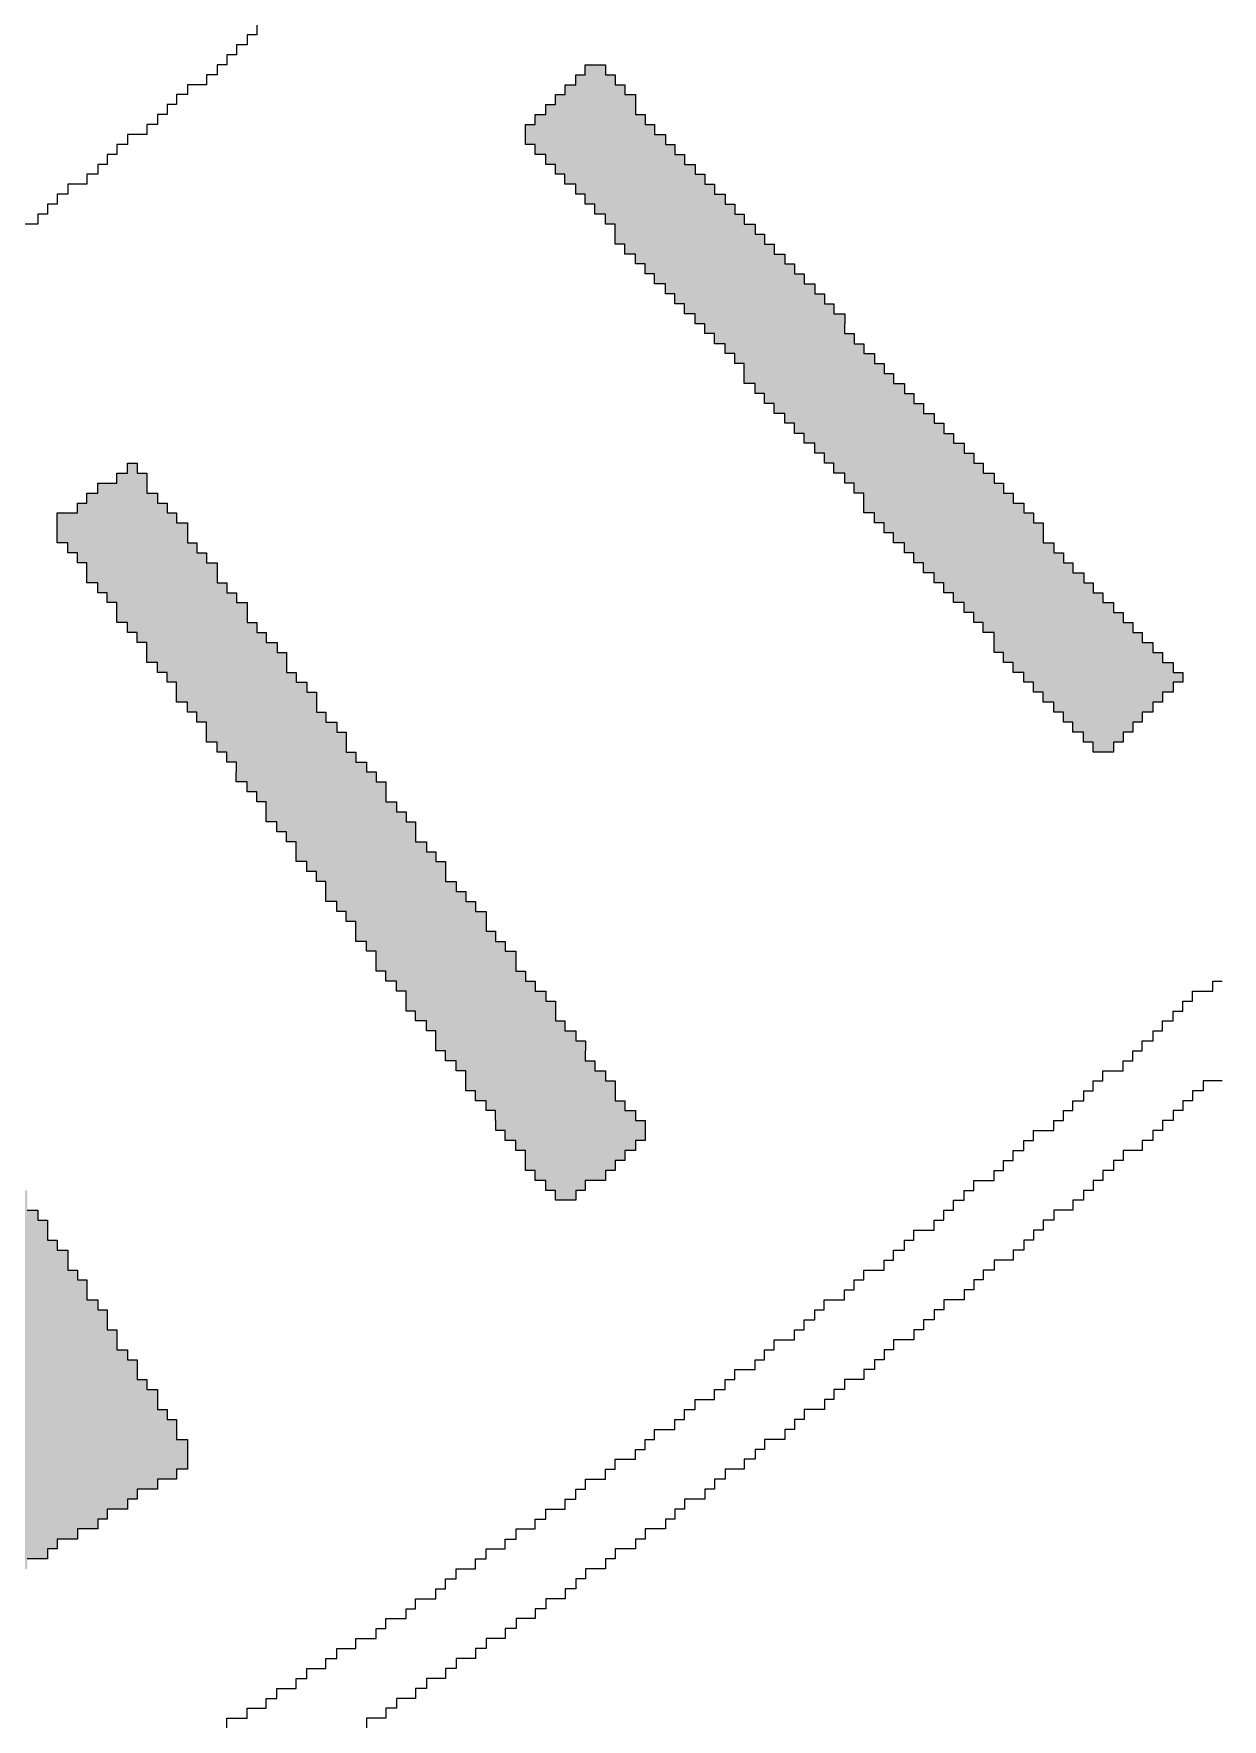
# Model space of a CAD drawing. Header units: millimetres. Extents: x 76.6 to 106.3, y -138 to -109.2.
# Drawn here: x 98.708 to 101.234, y -132.188 to -128.606 of the extents above; entities that cross this region are included whole.
import ezdxf

# ---------------------------------------------------------------- set-up
doc = ezdxf.new("R2010")
doc.units = ezdxf.units.MM
doc.header["$MEASUREMENT"] = 0
doc.layers.add('Layer 1', color=7, linetype='Continuous', lineweight=0)

msp = doc.modelspace()

# ---------------------------------------------------------------- hatches: boundary and pattern name
at = {"layer": 'Layer 1', "true_color": 0x000000, "transparency": 33554687}
h = msp.add_hatch(color=18, dxfattribs=at)
h.dxf.hatch_style = 2
h.paths.add_polyline_path([(100.4518, -129.582), (100.4518, -129.5607), (100.4315, -129.5607), (100.4315, -129.5396), (100.4086, -129.5396), (100.4086, -129.5185), (100.3883, -129.5185), (100.3883, -129.4972), (100.368, -129.4972), (100.368, -129.4761), (100.3451, -129.4761), (100.3451, -129.455), (100.3248, -129.455), (100.3248, -129.4337), (100.3045, -129.4337), (100.3045, -129.4126), (100.2816, -129.4126), (100.2816, -129.3915), (100.2613, -129.3915), (100.2613, -129.3702), (100.241, -129.3702), (100.241, -129.3491), (100.2181, -129.3491), (100.2181, -129.328), (100.218, -129.328), (100.218, -129.3067), (100.1977, -129.3067), (100.1977, -129.2856), (100.1774, -129.2856), (100.1774, -129.2645), (100.1545, -129.2645), (100.1545, -129.2432), (100.1342, -129.2432), (100.1342, -129.2221), (100.114, -129.2221), (100.114, -129.201), (100.0911, -129.201), (100.0911, -129.1797), (100.0708, -129.1797), (100.0708, -129.1586), (100.0505, -129.1586), (100.0505, -129.1375), (100.0276, -129.1375), (100.0276, -129.1162), (100.0073, -129.1162), (100.0073, -129.0951), (99.987, -129.0951), (99.987, -129.074), (99.9641, -129.074), (99.9641, -129.0527), (99.9438, -129.0527), (99.9438, -129.0316), (99.9437, -129.0316), (99.9437, -129.0105), (99.9234, -129.0105), (99.9234, -128.9892), (99.9005, -128.9892), (99.9005, -128.9681), (99.8802, -128.9681), (99.8802, -128.947), (99.8599, -128.947), (99.8599, -128.9257), (99.837, -128.9257), (99.837, -128.9046), (99.8167, -128.9046), (99.8167, -128.8835), (99.7964, -128.8835), (99.7964, -128.8622), (99.7735, -128.8622), (99.7735, -128.8411), (99.7532, -128.8411), (99.7532, -128.82), (99.7533, -128.82), (99.7533, -128.7987), (99.7736, -128.7987), (99.7736, -128.7776), (99.7965, -128.7776), (99.7965, -128.7565), (99.8167, -128.7565), (99.8167, -128.7352), (99.8371, -128.7352), (99.8371, -128.7141), (99.8599, -128.7141), (99.8599, -128.693), (99.8802, -128.693), (99.8802, -128.6717), (99.9234, -128.6717), (99.9234, -128.693), (99.9437, -128.693), (99.9437, -128.7141), (99.9641, -128.7141), (99.9641, -128.7352), (99.9869, -128.7352), (99.9869, -128.7565), (99.987, -128.7565), (99.987, -128.7776), (100.0073, -128.7776), (100.0073, -128.7987), (100.0276, -128.7987), (100.0276, -128.82), (100.0504, -128.82), (100.0504, -128.8411), (100.0707, -128.8411), (100.0707, -128.8622), (100.091, -128.8622), (100.091, -128.8835), (100.1139, -128.8835), (100.1139, -128.9046), (100.1342, -128.9046), (100.1342, -128.9257), (100.1545, -128.9257), (100.1545, -128.947), (100.1774, -128.947), (100.1774, -128.9681), (100.1977, -128.9681), (100.1977, -128.9892), (100.218, -128.9892), (100.218, -129.0105), (100.2409, -129.0105), (100.2409, -129.0316), (100.2613, -129.0316), (100.2613, -129.0527), (100.2816, -129.0527), (100.2816, -129.074), (100.3045, -129.074), (100.3045, -129.0951), (100.3248, -129.0951), (100.3248, -129.1162), (100.3451, -129.1162), (100.3451, -129.1375), (100.368, -129.1375), (100.368, -129.1586), (100.3883, -129.1586), (100.3883, -129.1797), (100.4086, -129.1797), (100.4086, -129.201), (100.4315, -129.201), (100.4315, -129.2221), (100.4314, -129.2221), (100.4314, -129.2432), (100.4517, -129.2432), (100.4517, -129.2645), (100.472, -129.2645), (100.472, -129.2856), (100.4949, -129.2856), (100.4949, -129.3067), (100.5152, -129.3067), (100.5152, -129.328), (100.5356, -129.328), (100.5356, -129.3491), (100.5585, -129.3491), (100.5585, -129.3702), (100.5788, -129.3702), (100.5788, -129.3915), (100.5991, -129.3915), (100.5991, -129.4126), (100.622, -129.4126), (100.622, -129.4337), (100.6423, -129.4337), (100.6423, -129.455), (100.6626, -129.455), (100.6626, -129.4761), (100.6855, -129.4761), (100.6855, -129.4972), (100.7058, -129.4972), (100.7058, -129.5185), (100.7261, -129.5185), (100.7261, -129.5396), (100.749, -129.5396), (100.749, -129.5607), (100.7693, -129.5607), (100.7693, -129.582), (100.7896, -129.582), (100.7896, -129.6031), (100.8124, -129.6031), (100.8124, -129.6242), (100.8327, -129.6242), (100.8327, -129.6455), (100.8531, -129.6455), (100.8531, -129.6666), (100.8531, -129.6666), (100.8531, -129.6877), (100.876, -129.6877), (100.876, -129.709), (100.8963, -129.709), (100.8963, -129.7301), (100.9166, -129.7301), (100.9166, -129.7512), (100.9395, -129.7512), (100.9395, -129.7725), (100.9598, -129.7725), (100.9598, -129.7936), (100.9801, -129.7936), (100.9801, -129.8147), (101.003, -129.8147), (101.003, -129.836), (101.0233, -129.836), (101.0233, -129.8571), (101.0436, -129.8571), (101.0436, -129.8782), (101.0639, -129.8782), (101.0639, -129.8995), (101.0867, -129.8995), (101.0867, -129.9206), (101.107, -129.9206), (101.107, -129.9417), (101.1299, -129.9417), (101.1299, -129.963), (101.1502, -129.963), (101.1502, -129.9841), (101.1299, -129.9841), (101.1299, -130.0052), (101.1071, -130.0052), (101.1071, -130.0265), (101.0867, -130.0265), (101.0867, -130.0476), (101.0639, -130.0476), (101.0639, -130.0687), (101.0436, -130.0687), (101.0436, -130.09), (101.0232, -130.09), (101.0232, -130.1111), (101.0029, -130.1111), (101.0029, -130.1322), (100.9597, -130.1322), (100.9597, -130.1111), (100.9394, -130.1111), (100.9394, -130.09), (100.9166, -130.09), (100.9166, -130.0687), (100.8963, -130.0687), (100.8963, -130.0476), (100.8759, -130.0476), (100.8759, -130.0265), (100.8531, -130.0265), (100.8531, -130.0052), (100.8327, -130.0052), (100.8327, -129.9841), (100.8124, -129.9841), (100.8124, -129.963), (100.7895, -129.963), (100.7895, -129.9417), (100.7692, -129.9417), (100.7692, -129.9206), (100.7489, -129.9206), (100.7489, -129.8995), (100.7489, -129.8782), (100.7261, -129.8782), (100.7261, -129.8571), (100.7058, -129.8571), (100.7058, -129.836), (100.6855, -129.836), (100.6855, -129.8147), (100.6626, -129.8147), (100.6626, -129.7936), (100.6423, -129.7936), (100.6423, -129.7725), (100.622, -129.7725), (100.622, -129.7512), (100.5991, -129.7512), (100.5991, -129.7301), (100.5788, -129.7301), (100.5788, -129.709), (100.5585, -129.709), (100.5585, -129.6877), (100.5356, -129.6877), (100.5356, -129.6666), (100.5153, -129.6666), (100.5153, -129.6455), (100.4949, -129.6455), (100.4949, -129.6242), (100.472, -129.6242), (100.472, -129.6031), (100.4721, -129.6031), (100.4721, -129.582)])
h = msp.add_hatch(color=18, dxfattribs=at)
h.dxf.hatch_style = 2
h.paths.add_polyline_path([(99.1183, -130.1535), (99.1183, -130.1322), (99.098, -130.1322), (99.098, -130.1111), (99.0751, -130.1111), (99.0751, -130.09), (99.0751, -130.09), (99.0751, -130.0687), (99.0548, -130.0687), (99.0548, -130.0476), (99.0345, -130.0476), (99.0345, -130.0265), (99.0115, -130.0265), (99.0115, -130.0052), (99.0116, -130.0052), (99.0116, -129.9841), (98.9913, -129.9841), (98.9913, -129.963), (98.971, -129.963), (98.971, -129.9417), (98.948, -129.9417), (98.948, -129.9206), (98.9481, -129.9206), (98.9481, -129.8995), (98.9278, -129.8995), (98.9278, -129.8782), (98.9075, -129.8782), (98.9075, -129.8571), (98.8846, -129.8571), (98.8846, -129.836), (98.8846, -129.8147), (98.8643, -129.8147), (98.8643, -129.7936), (98.844, -129.7936), (98.844, -129.7725), (98.8211, -129.7725), (98.8211, -129.7512), (98.8211, -129.7301), (98.8008, -129.7301), (98.8008, -129.709), (98.7805, -129.709), (98.7805, -129.6877), (98.7576, -129.6877), (98.7576, -129.6666), (98.7576, -129.6455), (98.7576, -129.6455), (98.7576, -129.6242), (98.8008, -129.6242), (98.8008, -129.6031), (98.8211, -129.6031), (98.8211, -129.582), (98.844, -129.582), (98.844, -129.5607), (98.8846, -129.5607), (98.8846, -129.5396), (98.9075, -129.5396), (98.9075, -129.5185), (98.9278, -129.5185), (98.9278, -129.5396), (98.9481, -129.5396), (98.9481, -129.5607), (98.9481, -129.582), (98.971, -129.582), (98.971, -129.6031), (98.9913, -129.6031), (98.9913, -129.6242), (99.0116, -129.6242), (99.0116, -129.6455), (99.0345, -129.6455), (99.0345, -129.6666), (99.0345, -129.6877), (99.0548, -129.6877), (99.0548, -129.709), (99.0751, -129.709), (99.0751, -129.7301), (99.098, -129.7301), (99.098, -129.7512), (99.098, -129.7725), (99.1183, -129.7725), (99.1183, -129.7936), (99.1386, -129.7936), (99.1386, -129.8147), (99.1615, -129.8147), (99.1615, -129.836), (99.1615, -129.8571), (99.1818, -129.8571), (99.1818, -129.8782), (99.2021, -129.8782), (99.2021, -129.8995), (99.225, -129.8995), (99.225, -129.9206), (99.2452, -129.9206), (99.2452, -129.9417), (99.2453, -129.9417), (99.2453, -129.963), (99.2656, -129.963), (99.2656, -129.9841), (99.2885, -129.9841), (99.2885, -130.0052), (99.3087, -130.0052), (99.3087, -130.0265), (99.3088, -130.0265), (99.3088, -130.0476), (99.3291, -130.0476), (99.3291, -130.0687), (99.352, -130.0687), (99.352, -130.09), (99.3723, -130.09), (99.3723, -130.1111), (99.3723, -130.1111), (99.3723, -130.1322), (99.3926, -130.1322), (99.3926, -130.1535), (99.4155, -130.1535), (99.4155, -130.1746), (99.4357, -130.1746), (99.4357, -130.1957), (99.456, -130.1957), (99.456, -130.217), (99.4561, -130.217), (99.4561, -130.2381), (99.479, -130.2381), (99.479, -130.2592), (99.4992, -130.2592), (99.4992, -130.2805), (99.5195, -130.2805), (99.5195, -130.3016), (99.5196, -130.3016), (99.5196, -130.3227), (99.5425, -130.3227), (99.5425, -130.344), (99.5628, -130.344), (99.5628, -130.3651), (99.583, -130.3651), (99.583, -130.3862), (99.5831, -130.3862), (99.5831, -130.4075), (99.606, -130.4075), (99.606, -130.4286), (99.6262, -130.4286), (99.6262, -130.4497), (99.6465, -130.4497), (99.6465, -130.471), (99.6694, -130.471), (99.6694, -130.4921), (99.6695, -130.4921), (99.6695, -130.5132), (99.6897, -130.5132), (99.6897, -130.5345), (99.71, -130.5345), (99.71, -130.5556), (99.7329, -130.5556), (99.7329, -130.5767), (99.7329, -130.598), (99.7532, -130.598), (99.7532, -130.6191), (99.7735, -130.6191), (99.7735, -130.6402), (99.7964, -130.6402), (99.7964, -130.6615), (99.8168, -130.6615), (99.8168, -130.6826), (99.8167, -130.6826), (99.8167, -130.7037), (99.837, -130.7037), (99.837, -130.725), (99.8599, -130.725), (99.8599, -130.7461), (99.8803, -130.7461), (99.8803, -130.7672), (99.8802, -130.7672), (99.8802, -130.7885), (99.9005, -130.7885), (99.9005, -130.8096), (99.9234, -130.8096), (99.9234, -130.8307), (99.9438, -130.8307), (99.9438, -130.852), (99.9437, -130.852), (99.9437, -130.8731), (99.964, -130.8731), (99.964, -130.8942), (99.9869, -130.8942), (99.9869, -130.9155), (100.0073, -130.9155), (100.0073, -130.9366), (100.0072, -130.9366), (100.0072, -130.9577), (99.9869, -130.9577), (99.9869, -130.979), (99.964, -130.979), (99.964, -131.0001), (99.9438, -131.0001), (99.9438, -131.0212), (99.9235, -131.0212), (99.9235, -131.0425), (99.8802, -131.0425), (99.8802, -131.0636), (99.8599, -131.0636), (99.8599, -131.0847), (99.8167, -131.0847), (99.8167, -131.0636), (99.7964, -131.0636), (99.7964, -131.0425), (99.7736, -131.0425), (99.7736, -131.0212), (99.7533, -131.0212), (99.7533, -131.0001), (99.7532, -131.0001), (99.7532, -130.979), (99.7329, -130.979), (99.7329, -130.9577), (99.71, -130.9577), (99.71, -130.9366), (99.6898, -130.9366), (99.6898, -130.9155), (99.6897, -130.9155), (99.6897, -130.8942), (99.6694, -130.8942), (99.6694, -130.8731), (99.6465, -130.8731), (99.6465, -130.852), (99.6263, -130.852), (99.6263, -130.8307), (99.6262, -130.8307), (99.6262, -130.8096), (99.6059, -130.8096), (99.6059, -130.7885), (99.583, -130.7885), (99.583, -130.7672), (99.5628, -130.7672), (99.5628, -130.7461), (99.5627, -130.7461), (99.5627, -130.725), (99.5424, -130.725), (99.5424, -130.7037), (99.5195, -130.7037), (99.5195, -130.6826), (99.4993, -130.6826), (99.4993, -130.6615), (99.4992, -130.6615), (99.4992, -130.6402), (99.4789, -130.6402), (99.4789, -130.6191), (99.456, -130.6191), (99.456, -130.598), (99.4357, -130.598), (99.4357, -130.5767), (99.4357, -130.5556), (99.4154, -130.5556), (99.4154, -130.5345), (99.3925, -130.5345), (99.3925, -130.5132), (99.3926, -130.5132), (99.3926, -130.4921), (99.3722, -130.4921), (99.3722, -130.471), (99.3519, -130.471), (99.3519, -130.4497), (99.329, -130.4497), (99.329, -130.4286), (99.3291, -130.4286), (99.3291, -130.4075), (99.3088, -130.4075), (99.3088, -130.3862), (99.2884, -130.3862), (99.2884, -130.3651), (99.2656, -130.3651), (99.2656, -130.344), (99.2656, -130.344), (99.2656, -130.3227), (99.2453, -130.3227), (99.2453, -130.3016), (99.2249, -130.3016), (99.2249, -130.2805), (99.202, -130.2805), (99.202, -130.2592), (99.2021, -130.2592), (99.2021, -130.2381), (99.1818, -130.2381), (99.1818, -130.217), (99.1614, -130.217), (99.1614, -130.1957), (99.1385, -130.1957), (99.1385, -130.1746), (99.1386, -130.1746), (99.1386, -130.1535)])
h = msp.add_hatch(color=18, dxfattribs=at)
h.dxf.hatch_style = 2
h.paths.add_polyline_path([(97.4672, -130.5767), (97.4672, -130.5556), (97.447, -130.5556), (97.447, -130.5345), (97.4469, -130.5345), (97.4469, -130.5132), (97.447, -130.5132), (97.447, -130.4921), (97.4672, -130.4921), (97.4672, -130.471), (97.5105, -130.471), (97.5105, -130.4497), (97.551, -130.4497), (97.551, -130.4286), (97.574, -130.4286), (97.574, -130.4075), (97.6146, -130.4075), (97.6146, -130.3862), (97.6578, -130.3862), (97.6578, -130.3651), (97.701, -130.3651), (97.701, -130.344), (97.7213, -130.344), (97.7213, -130.3227), (97.7645, -130.3227), (97.7645, -130.3016), (97.7848, -130.3016), (97.7848, -130.2805), (97.8279, -130.2805), (97.8279, -130.2592), (97.8685, -130.2592), (97.8685, -130.2381), (97.8914, -130.2381), (97.8914, -130.217), (97.9321, -130.217), (97.9321, -130.1957), (97.9753, -130.1957), (97.9753, -130.1746), (97.9956, -130.1746), (97.9956, -130.1535), (98.0387, -130.1535), (98.0387, -130.1322), (98.0819, -130.1322), (98.0819, -130.1535), (98.1023, -130.1535), (98.1023, -130.1746), (98.1226, -130.1746), (98.1226, -130.1957), (98.1226, -130.217), (98.1454, -130.217), (98.1454, -130.2381), (98.1657, -130.2381), (98.1657, -130.2592), (98.1657, -130.2805), (98.1861, -130.2805), (98.1861, -130.3016), (98.209, -130.3016), (98.209, -130.3227), (98.209, -130.344), (98.2293, -130.344), (98.2293, -130.3651), (98.2293, -130.3862), (98.2496, -130.3862), (98.2496, -130.4075), (98.2725, -130.4075), (98.2725, -130.4286), (98.2724, -130.4286), (98.2724, -130.4497), (98.2928, -130.4497), (98.2928, -130.471), (98.313, -130.471), (98.313, -130.4921), (98.3131, -130.4921), (98.3131, -130.5132), (98.3359, -130.5132), (98.3359, -130.5345), (98.3563, -130.5345), (98.3563, -130.5556), (98.3562, -130.5556), (98.3562, -130.5767), (98.3766, -130.5767), (98.3766, -130.598), (98.3995, -130.598), (98.3995, -130.6191), (98.3994, -130.6191), (98.3994, -130.6402), (98.4198, -130.6402), (98.4198, -130.6615), (98.4401, -130.6615), (98.4401, -130.6826), (98.4401, -130.7037), (98.463, -130.7037), (98.463, -130.725), (98.4629, -130.725), (98.4629, -130.7461), (98.4833, -130.7461), (98.4833, -130.7672), (98.5036, -130.7672), (98.5036, -130.7885), (98.5036, -130.8096), (98.5265, -130.8096), (98.5265, -130.8307), (98.5467, -130.8307), (98.5467, -130.852), (98.5468, -130.852), (98.5468, -130.8731), (98.5671, -130.8731), (98.5671, -130.8942), (98.5899, -130.8942), (98.5899, -130.9155), (98.59, -130.9155), (98.59, -130.9366), (98.6102, -130.9366), (98.6102, -130.9577), (98.6305, -130.9577), (98.6305, -130.979), (98.6305, -131.0001), (98.6534, -131.0001), (98.6534, -131.0212), (98.6534, -131.0425), (98.6737, -131.0425), (98.6737, -131.0636), (98.694, -131.0636), (98.694, -131.0847), (98.694, -131.106), (98.7169, -131.106), (98.7169, -131.1271), (98.7373, -131.1271), (98.7373, -131.1482), (98.7372, -131.1482), (98.7372, -131.1695), (98.7576, -131.1695), (98.7576, -131.1906), (98.7805, -131.1906), (98.7805, -131.2117), (98.7804, -131.2117), (98.7804, -131.233), (98.8008, -131.233), (98.8008, -131.2541), (98.8211, -131.2541), (98.8211, -131.2752), (98.8211, -131.2965), (98.844, -131.2965), (98.844, -131.3176), (98.8642, -131.3176), (98.8642, -131.3387), (98.8643, -131.3387), (98.8643, -131.36), (98.8846, -131.36), (98.8846, -131.3811), (98.8846, -131.4022), (98.9075, -131.4022), (98.9075, -131.4235), (98.9277, -131.4235), (98.9277, -131.4446), (98.9278, -131.4446), (98.9278, -131.4657), (98.948, -131.4657), (98.948, -131.487), (98.9709, -131.487), (98.9709, -131.5081), (98.971, -131.5081), (98.971, -131.5292), (98.9912, -131.5292), (98.9912, -131.5505), (99.0115, -131.5505), (99.0115, -131.5716), (99.0115, -131.5927), (99.0344, -131.5927), (99.0344, -131.614), (99.0344, -131.6351), (99.0345, -131.6351), (99.0345, -131.6562), (99.0115, -131.6562), (99.0115, -131.6775), (98.971, -131.6775), (98.971, -131.6986), (98.9277, -131.6986), (98.9277, -131.7197), (98.9075, -131.7197), (98.9075, -131.741), (98.8642, -131.741), (98.8642, -131.7621), (98.844, -131.7621), (98.844, -131.7832), (98.8007, -131.7832), (98.8007, -131.8045), (98.7575, -131.8045), (98.7575, -131.8256), (98.7372, -131.8256), (98.7372, -131.8467), (98.6941, -131.8467), (98.6941, -131.868), (98.6535, -131.868), (98.6535, -131.8891), (98.6306, -131.8891), (98.6306, -131.9102), (98.59, -131.9102), (98.59, -131.9315), (98.5467, -131.9315), (98.5467, -131.9526), (98.5265, -131.9526), (98.5265, -131.9737), (98.4832, -131.9737), (98.4832, -131.995), (98.4401, -131.995), (98.4401, -132.0161), (98.4197, -132.0161), (98.4197, -132.0372), (98.3766, -132.0372), (98.3766, -132.0585), (98.3131, -132.0585), (98.3131, -132.0372), (98.2927, -132.0372), (98.2927, -132.0161), (98.2928, -132.0161), (98.2928, -131.995), (98.2724, -131.995), (98.2724, -131.9737), (98.2496, -131.9737), (98.2496, -131.9526), (98.2495, -131.9526), (98.2495, -131.9315), (98.2293, -131.9315), (98.2293, -131.9102), (98.2293, -131.8891), (98.209, -131.8891), (98.209, -131.868), (98.209, -131.8467), (98.186, -131.8467), (98.186, -131.8256), (98.1657, -131.8256), (98.1657, -131.8045), (98.1657, -131.7832), (98.1455, -131.7832), (98.1455, -131.7621), (98.1454, -131.7621), (98.1454, -131.741), (98.1226, -131.741), (98.1226, -131.7197), (98.1225, -131.7197), (98.1225, -131.6986), (98.1023, -131.6986), (98.1023, -131.6775), (98.0819, -131.6775), (98.0819, -131.6562), (98.082, -131.6562), (98.082, -131.6351), (98.059, -131.6351), (98.059, -131.614), (98.059, -131.5927), (98.0387, -131.5927), (98.0387, -131.5716), (98.0387, -131.5505), (98.0184, -131.5505), (98.0184, -131.5292), (98.0185, -131.5292), (98.0185, -131.5081), (97.9955, -131.5081), (97.9955, -131.487), (97.9752, -131.487), (97.9752, -131.4657), (97.9753, -131.4657), (97.9753, -131.4446), (97.9549, -131.4446), (97.9549, -131.4235), (97.955, -131.4235), (97.955, -131.4022), (97.9321, -131.4022), (97.9321, -131.3811), (97.9321, -131.36), (97.9118, -131.36), (97.9118, -131.3387), (97.8914, -131.3387), (97.8914, -131.3176), (97.8915, -131.3176), (97.8915, -131.2965), (97.8686, -131.2965), (97.8686, -131.2752), (97.8686, -131.2541), (97.8483, -131.2541), (97.8483, -131.233), (97.8482, -131.233), (97.8482, -131.2117), (97.828, -131.2117), (97.828, -131.1906), (97.8051, -131.1906), (97.8051, -131.1695), (97.805, -131.1695), (97.805, -131.1482), (97.7848, -131.1482), (97.7848, -131.1271), (97.7847, -131.1271), (97.7847, -131.106), (97.7644, -131.106), (97.7644, -131.0847), (97.7644, -131.0636), (97.7415, -131.0636), (97.7415, -131.0425), (97.7212, -131.0425), (97.7212, -131.0212), (97.7212, -131.0001), (97.7009, -131.0001), (97.7009, -130.979), (97.7009, -130.9577), (97.678, -130.9577), (97.678, -130.9366), (97.6781, -130.9366), (97.6781, -130.9155), (97.6577, -130.9155), (97.6577, -130.8942), (97.6578, -130.8942), (97.6578, -130.8731), (97.6375, -130.8731), (97.6375, -130.852), (97.6145, -130.852), (97.6145, -130.8307), (97.6146, -130.8307), (97.6146, -130.8096), (97.5943, -130.8096), (97.5943, -130.7885), (97.5943, -130.7672), (97.574, -130.7672), (97.574, -130.7461), (97.5739, -130.7461), (97.5739, -130.725), (97.5511, -130.725), (97.5511, -130.7037), (97.5308, -130.7037), (97.5308, -130.6826), (97.5308, -130.6615), (97.5105, -130.6615), (97.5105, -130.6402), (97.5104, -130.6402), (97.5104, -130.6191), (97.4876, -130.6191), (97.4876, -130.598), (97.4876, -130.598), (97.4876, -130.5767)])

# ---------------------------------------------------------------- linework, layer by layer
at = {"layer": 'Layer 1'}
for points in [[(99.1818, -128.5871), (99.1818, -128.6082), (99.1615, -128.6082), (99.1615, -128.6295), (99.1386, -128.6295), (99.1386, -128.6506), (99.1183, -128.6506), (99.1183, -128.6717), (99.0979, -128.6717), (99.0979, -128.693), (99.075, -128.693), (99.075, -128.7141), (99.0345, -128.7141), (99.0345, -128.7352), (99.0115, -128.7352), (99.0115, -128.7565), (98.9912, -128.7565), (98.9912, -128.7776), (98.9709, -128.7776), (98.9709, -128.7987), (98.948, -128.7987), (98.948, -128.82), (98.9074, -128.82), (98.9074, -128.8411), (98.8845, -128.8411), (98.8845, -128.8622), (98.8642, -128.8622), (98.8642, -128.8835), (98.844, -128.8835), (98.844, -128.9046), (98.8211, -128.9046), (98.8211, -128.9257), (98.7804, -128.9257), (98.7804, -128.947), (98.7576, -128.947), (98.7576, -128.9681), (98.7373, -128.9681), (98.7373, -128.9892), (98.717, -128.9892), (98.717, -129.0105), (98.6738, -129.0105)], [(99.1182, -132.2066), (99.1182, -132.1855), (99.1614, -132.1855), (99.1614, -132.1642), (99.2021, -132.1642), (99.2021, -132.1431), (99.2249, -132.1431), (99.2249, -132.122), (99.2656, -132.122), (99.2656, -132.1007), (99.2884, -132.1007), (99.2884, -132.0796), (99.3291, -132.0796), (99.3291, -132.0585), (99.3519, -132.0585), (99.3519, -132.0372), (99.3926, -132.0372), (99.3926, -132.0161), (99.4358, -132.0161), (99.4358, -131.995), (99.4561, -131.995), (99.4561, -131.9737), (99.4993, -131.9737), (99.4993, -131.9526), (99.5196, -131.9526), (99.5196, -131.9315), (99.5628, -131.9315), (99.5628, -131.9102), (99.5831, -131.9102), (99.5831, -131.8891), (99.606, -131.8891), (99.606, -131.868), (99.6466, -131.868), (99.6466, -131.8467), (99.6695, -131.8467), (99.6695, -131.8256), (99.7101, -131.8256), (99.7101, -131.8045), (99.733, -131.8045), (99.733, -131.7832), (99.7736, -131.7832), (99.7736, -131.7621), (99.7965, -131.7621), (99.7965, -131.741), (99.8371, -131.741), (99.8371, -131.7197), (99.86, -131.7197), (99.86, -131.6986), (99.8803, -131.6986), (99.8803, -131.6775), (99.9234, -131.6775), (99.9234, -131.6562), (99.9438, -131.6562), (99.9438, -131.6351), (99.9869, -131.6351), (99.9869, -131.614), (100.0072, -131.614), (100.0072, -131.5927), (100.0276, -131.5927), (100.0276, -131.5716), (100.0707, -131.5716), (100.0707, -131.5505), (100.0911, -131.5505), (100.0911, -131.5292), (100.114, -131.5292), (100.114, -131.5081), (100.1546, -131.5081), (100.1546, -131.487), (100.1774, -131.487), (100.1774, -131.4657), (100.1978, -131.4657), (100.1978, -131.4446), (100.2409, -131.4446), (100.2409, -131.4235), (100.2612, -131.4235), (100.2612, -131.4022), (100.2816, -131.4022), (100.2816, -131.3811), (100.3247, -131.3811), (100.3247, -131.36), (100.3451, -131.36), (100.3451, -131.3387), (100.3679, -131.3387), (100.3679, -131.3176), (100.3882, -131.3176), (100.3882, -131.2965), (100.4314, -131.2965), (100.4314, -131.2752), (100.4517, -131.2752), (100.4517, -131.2541), (100.4721, -131.2541), (100.4721, -131.233), (100.5153, -131.233), (100.5153, -131.2117), (100.5356, -131.2117), (100.5356, -131.1906), (100.5584, -131.1906), (100.5584, -131.1695), (100.5787, -131.1695), (100.5787, -131.1482), (100.622, -131.1482), (100.622, -131.1271), (100.6423, -131.1271), (100.6423, -131.106), (100.6626, -131.106), (100.6626, -131.0847), (100.6854, -131.0847), (100.6854, -131.0636), (100.7057, -131.0636), (100.7057, -131.0425), (100.749, -131.0425), (100.749, -131.0212), (100.7693, -131.0212), (100.7693, -131.0001), (100.7896, -131.0001), (100.7896, -130.979), (100.8124, -130.979), (100.8124, -130.9577), (100.8327, -130.9577), (100.8327, -130.9366), (100.876, -130.9366), (100.876, -130.9155), (100.8963, -130.9155), (100.8963, -130.8942), (100.9166, -130.8942), (100.9166, -130.8731), (100.9395, -130.8731), (100.9395, -130.852), (100.9598, -130.852), (100.9598, -130.8307), (100.9801, -130.8307), (100.9801, -130.8096), (101.0233, -130.8096), (101.0233, -130.7885), (101.0436, -130.7885), (101.0436, -130.7672), (101.0639, -130.7672), (101.0639, -130.7461), (101.0868, -130.7461), (101.0868, -130.725), (101.1071, -130.725), (101.1071, -130.7037), (101.13, -130.7037), (101.13, -130.6826), (101.1503, -130.6826), (101.1503, -130.6615), (101.1706, -130.6615), (101.1706, -130.6402), (101.2138, -130.6402), (101.2138, -130.6191), (101.2341, -130.6191)], [(101.2341, -130.8307), (101.1935, -130.8307), (101.1935, -130.852), (101.1706, -130.852), (101.1706, -130.8731), (101.1503, -130.8731), (101.1503, -130.8942), (101.13, -130.8942), (101.13, -130.9155), (101.1071, -130.9155), (101.1071, -130.9366), (101.0867, -130.9366), (101.0867, -130.9577), (101.0639, -130.9577), (101.0639, -130.979), (101.0233, -130.979), (101.0233, -131.0001), (101.003, -131.0001), (101.003, -131.0212), (100.9801, -131.0212), (100.9801, -131.0425), (100.9597, -131.0425), (100.9597, -131.0636), (100.9394, -131.0636), (100.9394, -131.0847), (100.9166, -131.0847), (100.9166, -131.106), (100.876, -131.106), (100.876, -131.1271), (100.8531, -131.1271), (100.8531, -131.1482), (100.8327, -131.1482), (100.8327, -131.1695), (100.8124, -131.1695), (100.8124, -131.1906), (100.7896, -131.1906), (100.7896, -131.2117), (100.749, -131.2117), (100.749, -131.233), (100.7261, -131.233), (100.7261, -131.2541), (100.7057, -131.2541), (100.7057, -131.2752), (100.6854, -131.2752), (100.6854, -131.2965), (100.6422, -131.2965), (100.6422, -131.3176), (100.6219, -131.3176), (100.6219, -131.3387), (100.5991, -131.3387), (100.5991, -131.36), (100.5787, -131.36), (100.5787, -131.3811), (100.5356, -131.3811), (100.5356, -131.4022), (100.5152, -131.4022), (100.5152, -131.4235), (100.4949, -131.4235), (100.4949, -131.4446), (100.4721, -131.4446), (100.4721, -131.4657), (100.4314, -131.4657), (100.4314, -131.487), (100.4086, -131.487), (100.4086, -131.5081), (100.3883, -131.5081), (100.3883, -131.5292), (100.3451, -131.5292), (100.3451, -131.5505), (100.3247, -131.5505), (100.3247, -131.5716), (100.3045, -131.5716), (100.3045, -131.5927), (100.2612, -131.5927), (100.2612, -131.614), (100.2409, -131.614), (100.2409, -131.6351), (100.2181, -131.6351), (100.2181, -131.6562), (100.1774, -131.6562), (100.1774, -131.6775), (100.1546, -131.6775), (100.1546, -131.6986), (100.1343, -131.6986), (100.1343, -131.7197), (100.0911, -131.7197), (100.0911, -131.741), (100.0708, -131.741), (100.0708, -131.7621), (100.0505, -131.7621), (100.0505, -131.7832), (100.0073, -131.7832), (100.0073, -131.8045), (99.987, -131.8045), (99.987, -131.8256), (99.9438, -131.8256), (99.9438, -131.8467), (99.9235, -131.8467), (99.9235, -131.868), (99.8803, -131.868), (99.8803, -131.8891), (99.86, -131.8891), (99.86, -131.9102), (99.8371, -131.9102), (99.8371, -131.9315), (99.7965, -131.9315), (99.7965, -131.9526), (99.7736, -131.9526), (99.7736, -131.9737), (99.733, -131.9737), (99.733, -131.995), (99.7101, -131.995), (99.7101, -132.0161), (99.6695, -132.0161), (99.6695, -132.0372), (99.6465, -132.0372), (99.6465, -132.0585), (99.606, -132.0585), (99.606, -132.0796), (99.583, -132.0796), (99.583, -132.1007), (99.5425, -132.1007), (99.5425, -132.122), (99.5195, -132.122), (99.5195, -132.1431), (99.479, -132.1431), (99.479, -132.1642), (99.456, -132.1642), (99.456, -132.1855), (99.4154, -132.1855), (99.4154, -132.2066)], [(98.694, -131.106), (98.7169, -131.106), (98.7169, -131.1271), (98.7373, -131.1271), (98.7373, -131.1482), (98.7372, -131.1482), (98.7372, -131.1695), (98.7576, -131.1695), (98.7576, -131.1906), (98.7805, -131.1906), (98.7805, -131.2117), (98.7804, -131.2117), (98.7804, -131.233), (98.8008, -131.233), (98.8008, -131.2541), (98.8211, -131.2541), (98.8211, -131.2752), (98.8211, -131.2965), (98.844, -131.2965), (98.844, -131.3176), (98.8642, -131.3176), (98.8642, -131.3387), (98.8643, -131.3387), (98.8643, -131.36), (98.8846, -131.36), (98.8846, -131.3811), (98.8846, -131.4022), (98.9075, -131.4022), (98.9075, -131.4235), (98.9277, -131.4235), (98.9277, -131.4446), (98.9278, -131.4446), (98.9278, -131.4657), (98.948, -131.4657), (98.948, -131.487), (98.9709, -131.487), (98.9709, -131.5081), (98.971, -131.5081), (98.971, -131.5292), (98.9912, -131.5292), (98.9912, -131.5505), (99.0115, -131.5505), (99.0115, -131.5716), (99.0115, -131.5927), (99.0344, -131.5927), (99.0344, -131.614), (99.0344, -131.6351), (99.0345, -131.6351), (99.0345, -131.6562), (99.0115, -131.6562), (99.0115, -131.6775), (98.971, -131.6775), (98.971, -131.6986), (98.9277, -131.6986), (98.9277, -131.7197), (98.9075, -131.7197), (98.9075, -131.741), (98.8642, -131.741), (98.8642, -131.7621), (98.844, -131.7621), (98.844, -131.7832), (98.8007, -131.7832), (98.8007, -131.8045), (98.7575, -131.8045), (98.7575, -131.8256), (98.7372, -131.8256), (98.7372, -131.8467), (98.6941, -131.8467)]]:
    msp.add_lwpolyline(points, dxfattribs=at)
for points in [[(100.4518, -129.582), (100.4518, -129.5607), (100.4315, -129.5607), (100.4315, -129.5396), (100.4086, -129.5396), (100.4086, -129.5185), (100.3883, -129.5185), (100.3883, -129.4972), (100.368, -129.4972), (100.368, -129.4761), (100.3451, -129.4761), (100.3451, -129.455), (100.3248, -129.455), (100.3248, -129.4337), (100.3045, -129.4337), (100.3045, -129.4126), (100.2816, -129.4126), (100.2816, -129.3915), (100.2613, -129.3915), (100.2613, -129.3702), (100.241, -129.3702), (100.241, -129.3491), (100.2181, -129.3491), (100.2181, -129.328), (100.218, -129.328), (100.218, -129.3067), (100.1977, -129.3067), (100.1977, -129.2856), (100.1774, -129.2856), (100.1774, -129.2645), (100.1545, -129.2645), (100.1545, -129.2432), (100.1342, -129.2432), (100.1342, -129.2221), (100.114, -129.2221), (100.114, -129.201), (100.0911, -129.201), (100.0911, -129.1797), (100.0708, -129.1797), (100.0708, -129.1586), (100.0505, -129.1586), (100.0505, -129.1375), (100.0276, -129.1375), (100.0276, -129.1162), (100.0073, -129.1162), (100.0073, -129.0951), (99.987, -129.0951), (99.987, -129.074), (99.9641, -129.074), (99.9641, -129.0527), (99.9438, -129.0527), (99.9438, -129.0316), (99.9437, -129.0316), (99.9437, -129.0105), (99.9234, -129.0105), (99.9234, -128.9892), (99.9005, -128.9892), (99.9005, -128.9681), (99.8802, -128.9681), (99.8802, -128.947), (99.8599, -128.947), (99.8599, -128.9257), (99.837, -128.9257), (99.837, -128.9046), (99.8167, -128.9046), (99.8167, -128.8835), (99.7964, -128.8835), (99.7964, -128.8622), (99.7735, -128.8622), (99.7735, -128.8411), (99.7532, -128.8411), (99.7532, -128.82), (99.7533, -128.82), (99.7533, -128.7987), (99.7736, -128.7987), (99.7736, -128.7776), (99.7965, -128.7776), (99.7965, -128.7565), (99.8167, -128.7565), (99.8167, -128.7352), (99.8371, -128.7352), (99.8371, -128.7141), (99.8599, -128.7141), (99.8599, -128.693), (99.8802, -128.693), (99.8802, -128.6717), (99.9234, -128.6717), (99.9234, -128.693), (99.9437, -128.693), (99.9437, -128.7141), (99.9641, -128.7141), (99.9641, -128.7352), (99.9869, -128.7352), (99.9869, -128.7565), (99.987, -128.7565), (99.987, -128.7776), (100.0073, -128.7776), (100.0073, -128.7987), (100.0276, -128.7987), (100.0276, -128.82), (100.0504, -128.82), (100.0504, -128.8411), (100.0707, -128.8411), (100.0707, -128.8622), (100.091, -128.8622), (100.091, -128.8835), (100.1139, -128.8835), (100.1139, -128.9046), (100.1342, -128.9046), (100.1342, -128.9257), (100.1545, -128.9257), (100.1545, -128.947), (100.1774, -128.947), (100.1774, -128.9681), (100.1977, -128.9681), (100.1977, -128.9892), (100.218, -128.9892), (100.218, -129.0105), (100.2409, -129.0105), (100.2409, -129.0316), (100.2613, -129.0316), (100.2613, -129.0527), (100.2816, -129.0527), (100.2816, -129.074), (100.3045, -129.074), (100.3045, -129.0951), (100.3248, -129.0951), (100.3248, -129.1162), (100.3451, -129.1162), (100.3451, -129.1375), (100.368, -129.1375), (100.368, -129.1586), (100.3883, -129.1586), (100.3883, -129.1797), (100.4086, -129.1797), (100.4086, -129.201), (100.4315, -129.201), (100.4315, -129.2221), (100.4314, -129.2221), (100.4314, -129.2432), (100.4517, -129.2432), (100.4517, -129.2645), (100.472, -129.2645), (100.472, -129.2856), (100.4949, -129.2856), (100.4949, -129.3067), (100.5152, -129.3067), (100.5152, -129.328), (100.5356, -129.328), (100.5356, -129.3491), (100.5585, -129.3491), (100.5585, -129.3702), (100.5788, -129.3702), (100.5788, -129.3915), (100.5991, -129.3915), (100.5991, -129.4126), (100.622, -129.4126), (100.622, -129.4337), (100.6423, -129.4337), (100.6423, -129.455), (100.6626, -129.455), (100.6626, -129.4761), (100.6855, -129.4761), (100.6855, -129.4972), (100.7058, -129.4972), (100.7058, -129.5185), (100.7261, -129.5185), (100.7261, -129.5396), (100.749, -129.5396), (100.749, -129.5607), (100.7693, -129.5607), (100.7693, -129.582), (100.7896, -129.582), (100.7896, -129.6031), (100.8124, -129.6031), (100.8124, -129.6242), (100.8327, -129.6242), (100.8327, -129.6455), (100.8531, -129.6455), (100.8531, -129.6666), (100.8531, -129.6666), (100.8531, -129.6877), (100.876, -129.6877), (100.876, -129.709), (100.8963, -129.709), (100.8963, -129.7301), (100.9166, -129.7301), (100.9166, -129.7512), (100.9395, -129.7512), (100.9395, -129.7725), (100.9598, -129.7725), (100.9598, -129.7936), (100.9801, -129.7936), (100.9801, -129.8147), (101.003, -129.8147), (101.003, -129.836), (101.0233, -129.836), (101.0233, -129.8571), (101.0436, -129.8571), (101.0436, -129.8782), (101.0639, -129.8782), (101.0639, -129.8995), (101.0867, -129.8995), (101.0867, -129.9206), (101.107, -129.9206), (101.107, -129.9417), (101.1299, -129.9417), (101.1299, -129.963), (101.1502, -129.963), (101.1502, -129.9841), (101.1299, -129.9841), (101.1299, -130.0052), (101.1071, -130.0052), (101.1071, -130.0265), (101.0867, -130.0265), (101.0867, -130.0476), (101.0639, -130.0476), (101.0639, -130.0687), (101.0436, -130.0687), (101.0436, -130.09), (101.0232, -130.09), (101.0232, -130.1111), (101.0029, -130.1111), (101.0029, -130.1322), (100.9597, -130.1322), (100.9597, -130.1111), (100.9394, -130.1111), (100.9394, -130.09), (100.9166, -130.09), (100.9166, -130.0687), (100.8963, -130.0687), (100.8963, -130.0476), (100.8759, -130.0476), (100.8759, -130.0265), (100.8531, -130.0265), (100.8531, -130.0052), (100.8327, -130.0052), (100.8327, -129.9841), (100.8124, -129.9841), (100.8124, -129.963), (100.7895, -129.963), (100.7895, -129.9417), (100.7692, -129.9417), (100.7692, -129.9206), (100.7489, -129.9206), (100.7489, -129.8995), (100.7489, -129.8782), (100.7261, -129.8782), (100.7261, -129.8571), (100.7058, -129.8571), (100.7058, -129.836), (100.6855, -129.836), (100.6855, -129.8147), (100.6626, -129.8147), (100.6626, -129.7936), (100.6423, -129.7936), (100.6423, -129.7725), (100.622, -129.7725), (100.622, -129.7512), (100.5991, -129.7512), (100.5991, -129.7301), (100.5788, -129.7301), (100.5788, -129.709), (100.5585, -129.709), (100.5585, -129.6877), (100.5356, -129.6877), (100.5356, -129.6666), (100.5153, -129.6666), (100.5153, -129.6455), (100.4949, -129.6455), (100.4949, -129.6242), (100.472, -129.6242), (100.472, -129.6031), (100.4721, -129.6031), (100.4721, -129.582)], [(99.1183, -130.1535), (99.1183, -130.1322), (99.098, -130.1322), (99.098, -130.1111), (99.0751, -130.1111), (99.0751, -130.09), (99.0751, -130.09), (99.0751, -130.0687), (99.0548, -130.0687), (99.0548, -130.0476), (99.0345, -130.0476), (99.0345, -130.0265), (99.0115, -130.0265), (99.0115, -130.0052), (99.0116, -130.0052), (99.0116, -129.9841), (98.9913, -129.9841), (98.9913, -129.963), (98.971, -129.963), (98.971, -129.9417), (98.948, -129.9417), (98.948, -129.9206), (98.9481, -129.9206), (98.9481, -129.8995), (98.9278, -129.8995), (98.9278, -129.8782), (98.9075, -129.8782), (98.9075, -129.8571), (98.8846, -129.8571), (98.8846, -129.836), (98.8846, -129.8147), (98.8643, -129.8147), (98.8643, -129.7936), (98.844, -129.7936), (98.844, -129.7725), (98.8211, -129.7725), (98.8211, -129.7512), (98.8211, -129.7301), (98.8008, -129.7301), (98.8008, -129.709), (98.7805, -129.709), (98.7805, -129.6877), (98.7576, -129.6877), (98.7576, -129.6666), (98.7576, -129.6455), (98.7576, -129.6455), (98.7576, -129.6242), (98.8008, -129.6242), (98.8008, -129.6031), (98.8211, -129.6031), (98.8211, -129.582), (98.844, -129.582), (98.844, -129.5607), (98.8846, -129.5607), (98.8846, -129.5396), (98.9075, -129.5396), (98.9075, -129.5185), (98.9278, -129.5185), (98.9278, -129.5396), (98.9481, -129.5396), (98.9481, -129.5607), (98.9481, -129.582), (98.971, -129.582), (98.971, -129.6031), (98.9913, -129.6031), (98.9913, -129.6242), (99.0116, -129.6242), (99.0116, -129.6455), (99.0345, -129.6455), (99.0345, -129.6666), (99.0345, -129.6877), (99.0548, -129.6877), (99.0548, -129.709), (99.0751, -129.709), (99.0751, -129.7301), (99.098, -129.7301), (99.098, -129.7512), (99.098, -129.7725), (99.1183, -129.7725), (99.1183, -129.7936), (99.1386, -129.7936), (99.1386, -129.8147), (99.1615, -129.8147), (99.1615, -129.836), (99.1615, -129.8571), (99.1818, -129.8571), (99.1818, -129.8782), (99.2021, -129.8782), (99.2021, -129.8995), (99.225, -129.8995), (99.225, -129.9206), (99.2452, -129.9206), (99.2452, -129.9417), (99.2453, -129.9417), (99.2453, -129.963), (99.2656, -129.963), (99.2656, -129.9841), (99.2885, -129.9841), (99.2885, -130.0052), (99.3087, -130.0052), (99.3087, -130.0265), (99.3088, -130.0265), (99.3088, -130.0476), (99.3291, -130.0476), (99.3291, -130.0687), (99.352, -130.0687), (99.352, -130.09), (99.3723, -130.09), (99.3723, -130.1111), (99.3723, -130.1111), (99.3723, -130.1322), (99.3926, -130.1322), (99.3926, -130.1535), (99.4155, -130.1535), (99.4155, -130.1746), (99.4357, -130.1746), (99.4357, -130.1957), (99.456, -130.1957), (99.456, -130.217), (99.4561, -130.217), (99.4561, -130.2381), (99.479, -130.2381), (99.479, -130.2592), (99.4992, -130.2592), (99.4992, -130.2805), (99.5195, -130.2805), (99.5195, -130.3016), (99.5196, -130.3016), (99.5196, -130.3227), (99.5425, -130.3227), (99.5425, -130.344), (99.5628, -130.344), (99.5628, -130.3651), (99.583, -130.3651), (99.583, -130.3862), (99.5831, -130.3862), (99.5831, -130.4075), (99.606, -130.4075), (99.606, -130.4286), (99.6262, -130.4286), (99.6262, -130.4497), (99.6465, -130.4497), (99.6465, -130.471), (99.6694, -130.471), (99.6694, -130.4921), (99.6695, -130.4921), (99.6695, -130.5132), (99.6897, -130.5132), (99.6897, -130.5345), (99.71, -130.5345), (99.71, -130.5556), (99.7329, -130.5556), (99.7329, -130.5767), (99.7329, -130.598), (99.7532, -130.598), (99.7532, -130.6191), (99.7735, -130.6191), (99.7735, -130.6402), (99.7964, -130.6402), (99.7964, -130.6615), (99.8168, -130.6615), (99.8168, -130.6826), (99.8167, -130.6826), (99.8167, -130.7037), (99.837, -130.7037), (99.837, -130.725), (99.8599, -130.725), (99.8599, -130.7461), (99.8803, -130.7461), (99.8803, -130.7672), (99.8802, -130.7672), (99.8802, -130.7885), (99.9005, -130.7885), (99.9005, -130.8096), (99.9234, -130.8096), (99.9234, -130.8307), (99.9438, -130.8307), (99.9438, -130.852), (99.9437, -130.852), (99.9437, -130.8731), (99.964, -130.8731), (99.964, -130.8942), (99.9869, -130.8942), (99.9869, -130.9155), (100.0073, -130.9155), (100.0073, -130.9366), (100.0072, -130.9366), (100.0072, -130.9577), (99.9869, -130.9577), (99.9869, -130.979), (99.964, -130.979), (99.964, -131.0001), (99.9438, -131.0001), (99.9438, -131.0212), (99.9235, -131.0212), (99.9235, -131.0425), (99.8802, -131.0425), (99.8802, -131.0636), (99.8599, -131.0636), (99.8599, -131.0847), (99.8167, -131.0847), (99.8167, -131.0636), (99.7964, -131.0636), (99.7964, -131.0425), (99.7736, -131.0425), (99.7736, -131.0212), (99.7533, -131.0212), (99.7533, -131.0001), (99.7532, -131.0001), (99.7532, -130.979), (99.7329, -130.979), (99.7329, -130.9577), (99.71, -130.9577), (99.71, -130.9366), (99.6898, -130.9366), (99.6898, -130.9155), (99.6897, -130.9155), (99.6897, -130.8942), (99.6694, -130.8942), (99.6694, -130.8731), (99.6465, -130.8731), (99.6465, -130.852), (99.6263, -130.852), (99.6263, -130.8307), (99.6262, -130.8307), (99.6262, -130.8096), (99.6059, -130.8096), (99.6059, -130.7885), (99.583, -130.7885), (99.583, -130.7672), (99.5628, -130.7672), (99.5628, -130.7461), (99.5627, -130.7461), (99.5627, -130.725), (99.5424, -130.725), (99.5424, -130.7037), (99.5195, -130.7037), (99.5195, -130.6826), (99.4993, -130.6826), (99.4993, -130.6615), (99.4992, -130.6615), (99.4992, -130.6402), (99.4789, -130.6402), (99.4789, -130.6191), (99.456, -130.6191), (99.456, -130.598), (99.4357, -130.598), (99.4357, -130.5767), (99.4357, -130.5556), (99.4154, -130.5556), (99.4154, -130.5345), (99.3925, -130.5345), (99.3925, -130.5132), (99.3926, -130.5132), (99.3926, -130.4921), (99.3722, -130.4921), (99.3722, -130.471), (99.3519, -130.471), (99.3519, -130.4497), (99.329, -130.4497), (99.329, -130.4286), (99.3291, -130.4286), (99.3291, -130.4075), (99.3088, -130.4075), (99.3088, -130.3862), (99.2884, -130.3862), (99.2884, -130.3651), (99.2656, -130.3651), (99.2656, -130.344), (99.2656, -130.344), (99.2656, -130.3227), (99.2453, -130.3227), (99.2453, -130.3016), (99.2249, -130.3016), (99.2249, -130.2805), (99.202, -130.2805), (99.202, -130.2592), (99.2021, -130.2592), (99.2021, -130.2381), (99.1818, -130.2381), (99.1818, -130.217), (99.1614, -130.217), (99.1614, -130.1957), (99.1385, -130.1957), (99.1385, -130.1746), (99.1386, -130.1746), (99.1386, -130.1535)]]:
    msp.add_lwpolyline(points, close=True, dxfattribs=at)

doc.saveas('drawing.dxf')
